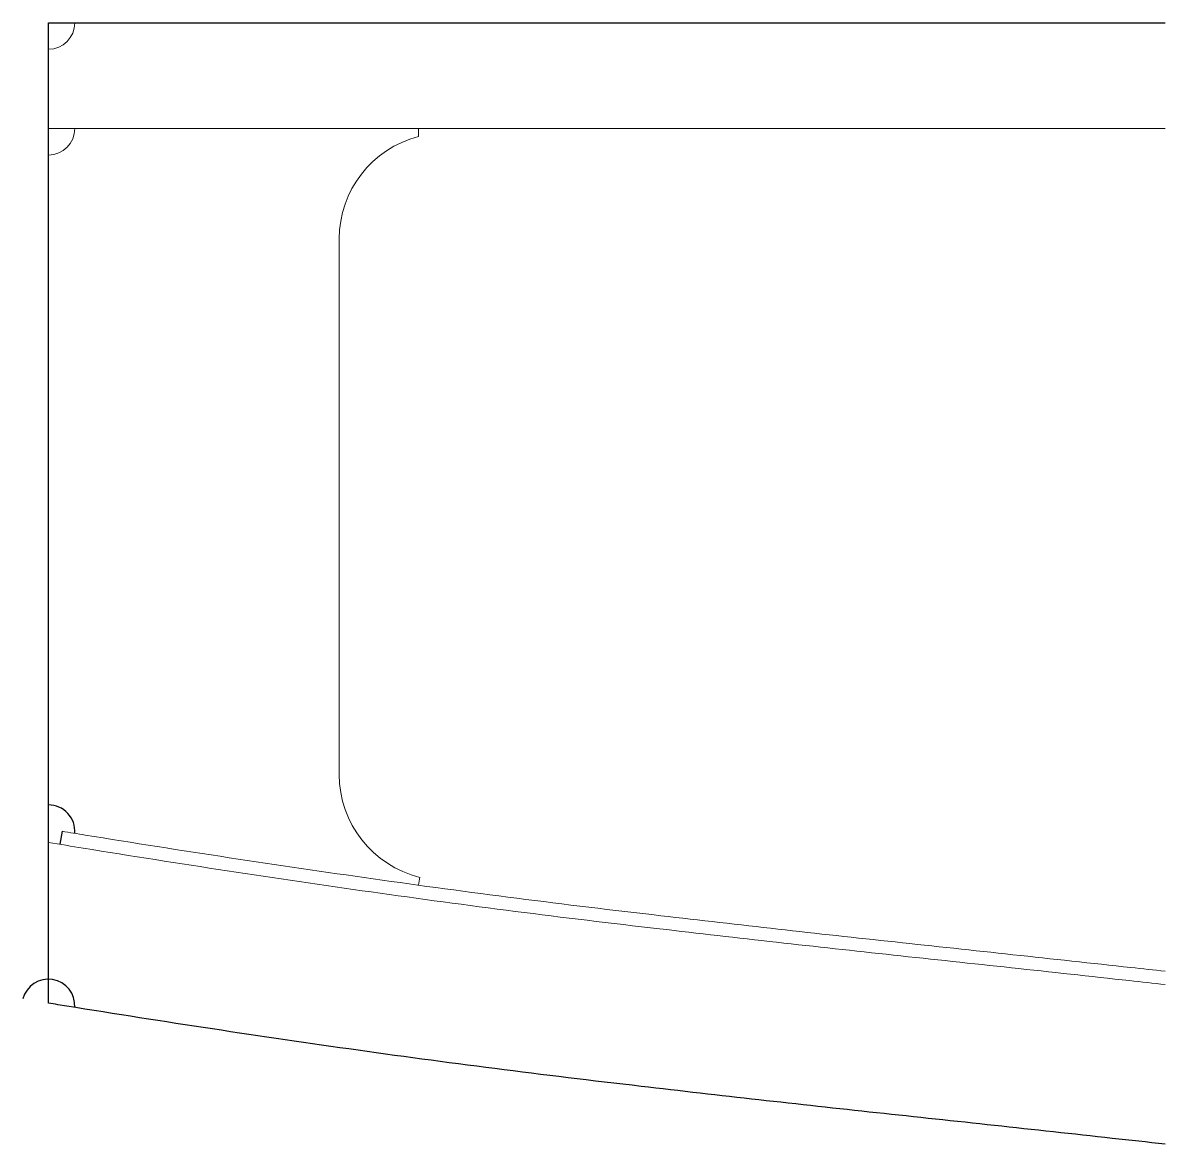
# Model space of a CAD drawing. Header units: millimetres. Extents: x 1665 to 3826, y 238 to 2359.
import ezdxf

# ---------------------------------------------------------------- set-up
doc = ezdxf.new("R2010")
doc.units = ezdxf.units.MM
for name, color, linetype in [('-1202', 7, 'Continuous'), ('100-DF1', 7, 'Continuous'), ('200-CO3', 7, 'Continuous'), ('Plate _Visible', 7, 'Continuous')]:
    doc.layers.add(name, color=color, linetype=linetype)

msp = doc.modelspace()

# ---------------------------------------------------------------- linework, layer by layer
at = {"layer": '-1202', "color": 7, "linetype": 'Continuous', "lineweight": 0}
for points in [[(3825.9, 564.7, 0.000267), (3761.2, 571.8, 0.0005), (3314.9, 620.1, -0.002367), (2872.2, 669.8, -0.00673), (2327.7, 739.5, -0.004963), (1783.3, 822.3, -0.000446), (1739.4, 829.4)], [(3825.9, 539.5, 0.000279), (3758.5, 547, 0.0005), (3312.2, 595.3, -0.002367), (2869.3, 645, -0.006729), (2324.2, 714.7, -0.004963), (1779.3, 797.6, -0.000667), (1713.6, 808.3)]]:
    msp.add_lwpolyline(points, format="xyb", dxfattribs=at)
at = {"color": 7, "linetype": 'Continuous', "ltscale": 3}
msp.add_line((1739.4, 829.4), (1735.3, 804.8), dxfattribs=at)
at = {"layer": '100-DF1', "color": 7, "linetype": 'Continuous', "lineweight": 15}
for p, q in [((1713.5, 2158.5), (3825.9, 2158.5)), ((2413.6, 2143.5), (2413.6, 2158.5)), ((2263.6, 936.7), (2263.6, 1949.9)), ((2413.6, 727.7), (2416.4, 742.4))]:
    msp.add_line(p, q, dxfattribs=at)
for centre, radius, start, end in [((1713.6, 2358.5), 50, 270, 0), ((1713.6, 2158.5), 50, 270, 0), ((2463.6, 1949.9), 200, 104.4775, 180), ((2463.6, 936.7), 200, 180, 256.34)]:
    msp.add_arc(centre, radius, start, end, dxfattribs=at)
at = {"layer": '200-CO3', "color": 7, "linetype": 'Continuous', "ltscale": 3}
for centre, start, end in [((1713.6, 829.4), 355.5706, 90), ((1713.6, 499.7), 356.0764, 165.4193)]:
    msp.add_arc(centre, 50, start, end, dxfattribs=at)
at = {"layer": 'Plate _Visible', "color": 3, "linetype": 'Continuous', "ltscale": 100}
msp.add_line((1713.6, 2358.5), (3825.9, 2358.5), dxfattribs=at)
msp.add_lwpolyline([(1713.6, 504.3), (1713.6, 2358.5)], dxfattribs=at)
at = {"layer": 'Plate _Visible', "color": 4, "linetype": 'Continuous'}
msp.add_lwpolyline([(3825.9, 237.7, 0.000416), (3725.8, 248.7, 0.0005), (3280.2, 297, -0.002365), (2834.8, 347, -0.006724), (2282.1, 417.7, -0.004963), (1731.2, 501.5, -0.000177), (1713.6, 504.3)], format="xyb", dxfattribs=at)

doc.saveas('drawing.dxf')
